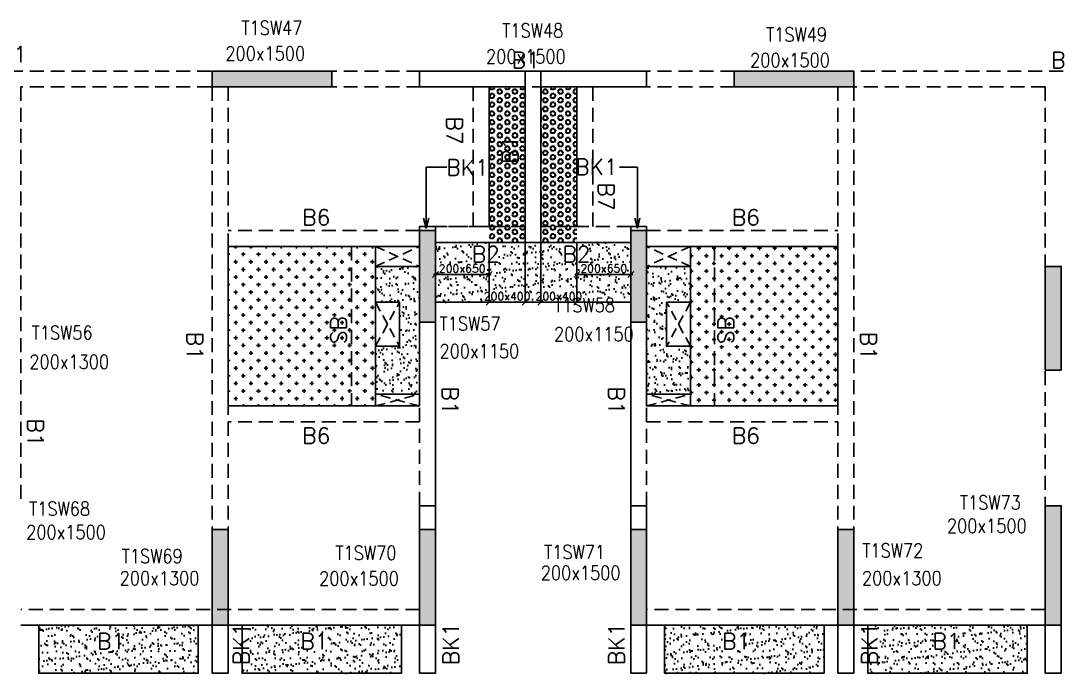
# Model space of a CAD drawing. Header units: millimetres. Extents: x 1078357 to 2594950, y -5122486 to -4636555.
# Drawn here: x 2067360 to 2080410, y -4673409 to -4665230 of the extents above; entities that cross this region are included whole.
import ezdxf

# ---------------------------------------------------------------- set-up
doc = ezdxf.new("R2010")
doc.units = ezdxf.units.MM
doc.header["$PDMODE"] = 35
for name, pattern in [('CONTINOUS', [0]), ('HIDDEN', [0.375, 0.25, -0.125]), ('New Retail block$0$CONTINOUS', [0])]:
    doc.linetypes.add(name, pattern=pattern)
doc.layers.get('0').update_dxf_attribs({"lineweight": 0})
doc.layers.get('Defpoints').update_dxf_attribs({"lineweight": 0})
for name, color, linetype, lineweight in [('A-_ANOTDIMA_D-', 6, 'Continuous', 13), ('COL. NO.', 30, 'Continuous', 25), ('COL. SIZE', 7, 'Continuous', 25), ('DIM', 9, 'Continuous', 25), ('HATCH', 8, 'Continuous', 30)]:
    doc.layers.add(name, color=color, linetype=linetype, lineweight=lineweight)
for name, color, linetype in [('B-200x325', 201, 'HIDDEN'), ('B-200x400', 44, 'HIDDEN'), ('DROP SLAB', 8, 'Continuous'), ('NON STR. RCC WALL', 6, 'Continuous'), ('S-BEAM', 3, 'HIDDEN'), ('S-BEAM NO.', 6, 'Continuous'), ('S-COLUMN', 1, 'Continuous'), ('S-CUTOUT', 8, 'HIDDEN'), ('S-SLAB-PROJECTION', 54, 'New Retail block$0$CONTINOUS'), ('SLAB FOLD', 8, 'Continuous')]:
    doc.layers.add(name, color=color, linetype=linetype)
doc.styles.add('Roman', font='romans')
doc.styles.add('ROMANS', font='romans.shx', dxfattribs={"width": 0.85})
doc.dimstyles.new('HARESH', dxfattribs={"dimtxt": 150, "dimasz": 75, "dimexe": 0, "dimexo": 0, "dimgap": 25, "dimtad": 1, "dimdec": 0, "dimdsep": 46, "dimtxsty": 'Roman', "dimblk": 'OBLIQUE', "dimcen": 225, "dimdle": 25, "dimclrd": 2, "dimclre": 2, "dimclrt": 7, "dimadec": 8, "dimazin": 1, "dimtfac": 1, "dimtdec": 0, "dimtmove": 0, "dimatfit": 0, "dimfxl": 1, "dimlwd": -1, "dimlwe": -1, "dimarcsym": 0})
pattern_1 = [(180, (954385.375, 209114.72), (-7e-15, -54.99261315), [31.75, -63.5]), (300, (954385.375, 209114.72), (47.625, 27.4963066), [31.75, -63.5]), (240, (954353.625, 209114.72), (47.625, -27.4963066), [31.75, -63.5])]

# ---------------------------------------------------------------- blocks, each defined once
blk = doc.blocks.new('_Oblique')
at = {"color": 0, "linetype": 'ByBlock', "lineweight": -2}
blk.add_line((-0.5, -0.5), (0.5, 0.5), dxfattribs=at)
blk = doc.blocks.new('*D1459')
at = {"layer": 'Defpoints', "color": 0, "ltscale": 700, "transparency": 16777216}
for p in [(2073235, -4668009, 0), (2073685, -4668009, 0), (2073235, -4668759)]:
    blk.add_point(p, dxfattribs=at)
at = {"layer": 'DIM', "color": 2, "ltscale": 700, "transparency": 16777216}
for p, q in [((2073235, -4668009), (2073235, -4668759)), ((2073685, -4668009), (2073685, -4668759)), ((2073710, -4668759), (2073210, -4668759))]:
    blk.add_line(p, q, dxfattribs=at)
at = {"layer": 'DIM', "color": 2, "ltscale": 700, "transparency": 16777216, "xscale": 75, "yscale": 75, "zscale": 75, "rotation": 180}
blk.add_blockref('_Oblique', (2073235, -4668759), dxfattribs=at)
at = {"layer": 'DIM', "color": 2, "ltscale": 700, "transparency": 16777216, "xscale": 75, "yscale": 75, "zscale": 75}
blk.add_blockref('_Oblique', (2073685, -4668759), dxfattribs=at)
at = {"layer": 'DIM', "color": 7, "ltscale": 700, "transparency": 16777216, "insert": (2073460, -4668684), "char_height": 150, "attachment_point": 5, "style": 'Roman'}
blk.add_mtext('{\\H0.666667x;200x400}', dxfattribs=at)
blk = doc.blocks.new('*D1460')
at = {"layer": 'Defpoints', "color": 0, "ltscale": 700, "transparency": 16777216}
for p in [(2072560, -4668009, 0), (2073235, -4668009, 0), (2072560, -4668412)]:
    blk.add_point(p, dxfattribs=at)
at = {"layer": 'DIM', "color": 2, "ltscale": 700, "transparency": 16777216}
for p, q in [((2072560, -4668009), (2072560, -4668412)), ((2073235, -4668009), (2073235, -4668412)), ((2073260, -4668412), (2072535, -4668412))]:
    blk.add_line(p, q, dxfattribs=at)
at = {"layer": 'DIM', "color": 2, "ltscale": 700, "transparency": 16777216, "xscale": 75, "yscale": 75, "zscale": 75, "rotation": 180}
blk.add_blockref('_Oblique', (2072560, -4668412), dxfattribs=at)
at = {"layer": 'DIM', "color": 2, "ltscale": 700, "transparency": 16777216, "xscale": 75, "yscale": 75, "zscale": 75}
blk.add_blockref('_Oblique', (2073235, -4668412), dxfattribs=at)
at = {"layer": 'DIM', "color": 7, "ltscale": 700, "transparency": 16777216, "insert": (2072897, -4668337), "char_height": 150, "attachment_point": 5, "style": 'Roman'}
blk.add_mtext('{\\H0.666667x;200x650}', dxfattribs=at)
blk = doc.blocks.new('*D1461')
at = {"layer": 'Defpoints', "color": 0, "ltscale": 700, "transparency": 16777216}
for p in [(2073885, -4668009, 0), (2074335, -4668009, 0), (2074335, -4668759)]:
    blk.add_point(p, dxfattribs=at)
at = {"layer": 'DIM', "color": 2, "ltscale": 700, "transparency": 16777216}
for p, q in [((2073885, -4668009), (2073885, -4668759)), ((2074335, -4668009), (2074335, -4668759)), ((2073860, -4668759), (2074360, -4668759))]:
    blk.add_line(p, q, dxfattribs=at)
at = {"layer": 'DIM', "color": 2, "ltscale": 700, "transparency": 16777216, "xscale": 75, "yscale": 75, "zscale": 75, "rotation": 180}
blk.add_blockref('_Oblique', (2073885, -4668759), dxfattribs=at)
at = {"layer": 'DIM', "color": 2, "ltscale": 700, "transparency": 16777216, "xscale": 75, "yscale": 75, "zscale": 75}
blk.add_blockref('_Oblique', (2074335, -4668759), dxfattribs=at)
at = {"layer": 'DIM', "color": 7, "ltscale": 700, "transparency": 16777216, "insert": (2074110, -4668684), "char_height": 150, "attachment_point": 5, "style": 'Roman'}
blk.add_mtext('{\\H0.666667x;200x400}', dxfattribs=at)
blk = doc.blocks.new('*D1462')
at = {"layer": 'Defpoints', "color": 0, "ltscale": 700, "transparency": 16777216}
for p in [(2074335, -4668009, 0), (2075010, -4668009, 0), (2075010, -4668410)]:
    blk.add_point(p, dxfattribs=at)
at = {"layer": 'DIM', "color": 2, "ltscale": 700, "transparency": 16777216}
for p, q in [((2074335, -4668009), (2074335, -4668410)), ((2075010, -4668009), (2075010, -4668410)), ((2074310, -4668410), (2075035, -4668410))]:
    blk.add_line(p, q, dxfattribs=at)
at = {"layer": 'DIM', "color": 2, "ltscale": 700, "transparency": 16777216, "xscale": 75, "yscale": 75, "zscale": 75, "rotation": 180}
blk.add_blockref('_Oblique', (2074335, -4668410), dxfattribs=at)
at = {"layer": 'DIM', "color": 2, "ltscale": 700, "transparency": 16777216, "xscale": 75, "yscale": 75, "zscale": 75}
blk.add_blockref('_Oblique', (2075010, -4668410), dxfattribs=at)
at = {"layer": 'DIM', "color": 7, "ltscale": 700, "transparency": 16777216, "insert": (2074672, -4668335), "char_height": 150, "attachment_point": 5, "style": 'Roman'}
blk.add_mtext('{\\H0.666667x;200x650}', dxfattribs=at)
blk = doc.blocks.new('G$CD63B60BD')
at = {"layer": 'COL. NO.', "linetype": 'Continuous', "style": 'ROMANS', "width": 0.85}
for s, p in [('T1SW47', (21217, 7404, -320)), ('T1SW48', (24489, 7371, -320)), ('T1SW49', (27799, 7320, -320)), ('T1SW58', (25138, 3926, -320)), ('T1SW57', (23703, 3695, -320)), ('T1SW56', (18586, 3582, -320)), ('T1SW73', (30229, 1453, -320)), ('T1SW68', (18554, 1375, -320)), ('T1SW69', (19716, 781, -320)), ('T1SW70', (22397, 822, -320)), ('T1SW71', (25014, 832, -320)), ('T1SW72', (29005, 850, -320))]:
    blk.add_text(s, height=175, dxfattribs=at).set_placement(p)
at = {"layer": 'COL. SIZE', "linetype": 'Continuous', "style": 'ROMANS', "width": 0.85}
for s, p in [('200x1500', (21016, 7081, -320)), ('200x1500', (24285, 7046, -320)), ('200x1500', (27598, 6997, -320)), ('200x1150', (25138, 3563, -320)), ('200x1150', (23702, 3349, -320)), ('200x1300', (18557, 3218, -320)), ('200x1500', (30067, 1160, -320)), ('200x1500', (18517, 1079, -320)), ('200x1300', (19690, 502, -320)), ('200x1500', (22192, 498, -320)), ('200x1500', (24972, 569, -320)), ('200x1300', (29001, 502, -320))]:
    blk.add_text(s, height=175, dxfattribs=at).set_placement(p)

msp = doc.modelspace()

# ---------------------------------------------------------------- hatches: boundary and pattern name
at = {"layer": 'DROP SLAB'}
h = msp.add_hatch(dxfattribs=at)
h.set_pattern_fill('CROSS', color=8, scale=15, angle=0.03079)
h.set_pattern_definition([(180.03079016, (-9993304.53, 46852950.44), (-95.19879988, -95.30117261), [47.625, -142.875]), (270.03079016, (-9993328.35, 46852974.235), (95.30117261, -95.19879988), [47.625, -142.875])])
h.paths.add_polyline_path([(2071809.9, -4668059.4), (2069959.9, -4668059.4), (2069959.9, -4670059.2), (2071809.9, -4670059.2)])
h = msp.add_hatch(dxfattribs=at)
h.set_pattern_fill('CROSS', color=8, scale=15, angle=0.03079)
h.set_pattern_definition([(180.03079016, (-8896079.81, 42168931.25), (-95.19879988, -95.30117261), [47.625, -142.875]), (270.03079016, (-8896103.64, 42168955.05), (95.30117261, -95.19879988), [47.625, -142.875])])
h.paths.add_polyline_path([(2075759.9, -4668059.5), (2077609.9, -4668059.3), (2077609.9, -4670059.2), (2075759.9, -4670059.3)])
at = {"layer": 'HATCH', "ltscale": 1000}
h = msp.add_hatch(dxfattribs=at)
h.set_pattern_fill('HEX', color=8, scale=10, angle=180)
h.set_pattern_definition(pattern_1)
h.paths.add_polyline_path([(2073685.1, -4666070.1), (2073235.1, -4666070.1), (2073235.1, -4668009.4), (2073685.1, -4668009.4)])
h = msp.add_hatch(dxfattribs=at)
h.set_pattern_fill('HEX', color=8, scale=10, angle=180)
h.set_pattern_definition(pattern_1)
h.paths.add_polyline_path([(2073885.5, -4666070.1), (2074335.5, -4666070.1), (2074335.5, -4668009.4), (2073885.5, -4668009.4)])
at = {"layer": 'HATCH'}
h = msp.add_hatch(dxfattribs=at)
h.set_pattern_fill('AR-SAND', color=8, scale=3, angle=179.97015)
h.set_pattern_definition([(37.47015413, (-2985772.73, 18698699.12), (-4.72361136, 146.8264517), [0, -115.824, 0, -129.54, 0, -123.825]), (7.4701541, (-2985772.73, 18698699.12), (134.9689868, 214.9772528), [0, -62.484, 0, -104.394, 0, -40.005]), (327.4701541, (-2985866.46, 18698699.17), (237.2979035, 0.3075449), [0, -38.1, 0, -137.16, 0, -179.07]), (317.4701541, (-2985866.46, 18698699.17), (229.1017424, 66.759465), [0, -19.05, 0, -89.916, 0, -102.87])])
h.paths.add_polyline_path([(2075010.2, -4668009.4), (2072560.2, -4668009.4), (2072559.9, -4668759.4), (2075009.9, -4668759.4)])
h = msp.add_hatch(dxfattribs=at)
h.set_pattern_fill('AR-SAND', color=8, scale=3, angle=179.97015)
h.set_pattern_definition([(37.47015413, (-2985772.64, 18698699.12), (-4.72361136, 146.8264517), [0, -115.824, 0, -129.54, 0, -123.825]), (7.4701541, (-2985772.64, 18698699.12), (134.9689868, 214.9772528), [0, -62.484, 0, -104.394, 0, -40.005]), (327.4701541, (-2985866.36, 18698699.17), (237.2979035, 0.3075449), [0, -38.1, 0, -137.16, 0, -179.07]), (317.4701541, (-2985866.36, 18698699.17), (229.1017424, 66.759465), [0, -19.05, 0, -89.916, 0, -102.87])])
h.paths.add_polyline_path([(2075010.3, -4668009.4), (2072560.3, -4668009.4), (2072560.3, -4668609.5), (2075010.3, -4668609.5)])
h = msp.add_hatch(dxfattribs=at)
h.set_pattern_fill('AR-SAND', color=8, scale=3, angle=359.97015)
h.set_pattern_definition([(37.47015413, (-4119983.92, 23606666.06), (-4.72361136, 146.8264517), [0, -115.824, 0, -129.54, 0, -123.825]), (7.4701541, (-4119983.92, 23606666.06), (134.9689868, 214.9772528), [0, -62.484, 0, -104.394, 0, -40.005]), (327.47015413, (-4120077.65, 23606666.11), (237.29790347, 0.3075449), [0, -38.1, 0, -137.16, 0, -179.07]), (317.4701541, (-4120077.65, 23606666.1), (229.1017424, 66.759465), [0, -19.05, 0, -89.916, 0, -102.87])])
h.paths.add_polyline_path([(2072359.4, -4669909.5), (2071809.4, -4669909.5), (2071809.4, -4669309.4), (2072109.3, -4669309.4), (2072109.3, -4668759.5), (2071809.4, -4668759.5), (2071809.4, -4668309.5), (2072359.3, -4668309.5)])
h = msp.add_hatch(dxfattribs=at)
h.set_pattern_fill('AR-SAND', color=8, scale=3, angle=180.02985)
h.set_pattern_definition([(37.47015413, (-4119983.15, 23606665.99), (-4.72361136, 146.8264517), [0, -115.824, 0, -129.54, 0, -123.825]), (7.4701541, (-4119983.15, 23606665.99), (134.9689868, 214.9772528), [0, -62.484, 0, -104.394, 0, -40.005]), (327.47015413, (-4120076.87, 23606666.04), (237.29790347, 0.3075449), [0, -38.1, 0, -137.16, 0, -179.07]), (317.4701541, (-4120076.87, 23606666.04), (229.1017424, 66.759465), [0, -19.05, 0, -89.916, 0, -102.87])])
h.paths.add_polyline_path([(2075210.1, -4669909.4), (2075760.1, -4669909.4), (2075760.1, -4669309.4), (2075460.1, -4669309.4), (2075460.1, -4668759.4), (2075760.1, -4668759.4), (2075760.1, -4668309.4), (2075210.1, -4668309.4)])
h = msp.add_hatch(dxfattribs=at)
h.set_pattern_fill('AR-SAND', color=8, scale=3, angle=179.97015)
h.set_pattern_definition([(37.47015413, (-2984447.64, 18698699.14), (-4.72361136, 146.8264517), [0, -115.824, 0, -129.54, 0, -123.825]), (7.4701541, (-2984447.64, 18698699.14), (134.9689868, 214.9772528), [0, -62.484, 0, -104.394, 0, -40.005]), (327.4701541, (-2984541.36, 18698699.18), (237.2979035, 0.3075449), [0, -38.1, 0, -137.16, 0, -179.07]), (317.4701541, (-2984541.36, 18698699.18), (229.1017424, 66.759465), [0, -19.05, 0, -89.916, 0, -102.87])])
h.paths.add_polyline_path([(2069585.3, -4672809.5), (2067585.3, -4672809.5), (2067585.3, -4673409.5), (2069585.3, -4673409.5)])
h = msp.add_hatch(dxfattribs=at)
h.set_pattern_fill('AR-SAND', color=8, scale=3, angle=179.97015)
h.set_pattern_definition([(37.47015413, (-2986997.64, 18698699.14), (-4.72361136, 146.8264517), [0, -115.824, 0, -129.54, 0, -123.825]), (7.4701541, (-2986997.64, 18698699.14), (134.9689868, 214.9772528), [0, -62.484, 0, -104.394, 0, -40.005]), (327.4701541, (-2987091.36, 18698699.18), (237.2979035, 0.3075449), [0, -38.1, 0, -137.16, 0, -179.07]), (317.4701541, (-2987091.36, 18698699.18), (229.1017424, 66.759465), [0, -19.05, 0, -89.916, 0, -102.87])])
h.paths.add_polyline_path([(2072135.3, -4672809.5), (2070135.3, -4672809.5), (2070135.3, -4673409.5), (2072135.3, -4673409.5)])
h = msp.add_hatch(dxfattribs=at)
h.set_pattern_fill('AR-SAND', color=8, scale=3, angle=179.97015)
h.set_pattern_definition([(37.47015413, (-2992297.64, 18698699.14), (-4.72361136, 146.8264517), [0, -115.824, 0, -129.54, 0, -123.825]), (7.4701541, (-2992297.64, 18698699.14), (134.9689868, 214.9772528), [0, -62.484, 0, -104.394, 0, -40.005]), (327.4701541, (-2992391.36, 18698699.18), (237.2979035, 0.3075449), [0, -38.1, 0, -137.16, 0, -179.07]), (317.4701541, (-2992391.36, 18698699.18), (229.1017424, 66.759465), [0, -19.05, 0, -89.916, 0, -102.87])])
h.paths.add_polyline_path([(2077435.3, -4672809.5), (2075435.3, -4672809.5), (2075435.3, -4673409.5), (2077435.3, -4673409.5)])
h = msp.add_hatch(dxfattribs=at)
h.set_pattern_fill('AR-SAND', color=8, scale=3, angle=179.97015)
h.set_pattern_definition([(37.47015413, (-2994847.64, 18698699.14), (-4.72361136, 146.8264517), [0, -115.824, 0, -129.54, 0, -123.825]), (7.4701541, (-2994847.64, 18698699.14), (134.9689868, 214.9772528), [0, -62.484, 0, -104.394, 0, -40.005]), (327.4701541, (-2994941.36, 18698699.18), (237.2979035, 0.3075449), [0, -38.1, 0, -137.16, 0, -179.07]), (317.4701541, (-2994941.36, 18698699.18), (229.1017424, 66.759465), [0, -19.05, 0, -89.916, 0, -102.87])])
h.paths.add_polyline_path([(2079985.3, -4672809.5), (2077985.3, -4672809.5), (2077985.3, -4673409.5), (2079985.3, -4673409.5)])
at = {"layer": 'S-COLUMN', "lineweight": 25}
h = msp.add_hatch(color=1, dxfattribs=at)
h.dxf.hatch_style = 1
h.paths.add_polyline_path([(2069759.9, -4665859.5), (2071259.9, -4665859.5), (2071259.9, -4666059.5), (2069759.9, -4666059.5)])
h = msp.add_hatch(color=1, dxfattribs=at)
h.dxf.hatch_style = 1
h.paths.add_polyline_path([(2076309.9, -4665859.5), (2077809.9, -4665859.5), (2077809.9, -4666059.5), (2076309.9, -4666059.5)])
h = msp.add_hatch(color=1, dxfattribs=at)
h.dxf.hatch_style = 1
h.paths.add_polyline_path([(2072359.9, -4667859.5), (2072559.9, -4667859.5), (2072559.9, -4669009.5), (2072359.9, -4669009.5)])
at = {"layer": 'S-COLUMN', "lineweight": 25, "extrusion": (1.00316e-06, -2.11765e-11, 1)}
h = msp.add_hatch(color=1, dxfattribs=at)
h.dxf.hatch_style = 1
h.paths.add_polyline_path([(2075209.9, -4667859.5), (2075009.9, -4667859.5), (2075009.9, -4669009.5), (2075209.9, -4669009.5)])
at = {"layer": 'S-COLUMN', "lineweight": 25, "extrusion": (-1.00316e-06, -1.91639e-11, 1)}
h = msp.add_hatch(color=1, dxfattribs=at)
h.dxf.hatch_style = 1
h.paths.add_polyline_path([(2080209.9, -4668309.5), (2080409.9, -4668309.5), (2080409.9, -4669609.5), (2080209.9, -4669609.5)])
at = {"layer": 'S-COLUMN', "lineweight": 25, "extrusion": (1.00316e-06, -2.11765e-11, 1)}
h = msp.add_hatch(color=1, dxfattribs=at)
h.dxf.hatch_style = 1
h.paths.add_polyline_path([(2080409.9, -4668309.5), (2080209.9, -4668309.5), (2080209.9, -4669609.5), (2080409.9, -4669609.5)])
at = {"layer": 'S-COLUMN', "lineweight": 25, "extrusion": (-1.00316e-06, -1.91639e-11, 1)}
h = msp.add_hatch(color=1, dxfattribs=at)
h.dxf.hatch_style = 1
h.paths.add_polyline_path([(2080209.9, -4672809.5), (2080409.9, -4672809.5), (2080409.9, -4671309.5), (2080209.9, -4671309.5)])
at = {"layer": 'S-COLUMN', "lineweight": 25, "extrusion": (1.00316e-06, -2.11765e-11, 1)}
h = msp.add_hatch(color=1, dxfattribs=at)
h.dxf.hatch_style = 1
h.paths.add_polyline_path([(2080409.9, -4672809.5), (2080209.9, -4672809.5), (2080209.9, -4671309.5), (2080409.9, -4671309.5)])
at = {"layer": 'S-COLUMN', "lineweight": 25}
h = msp.add_hatch(color=1, dxfattribs=at)
h.dxf.hatch_style = 1
h.paths.add_polyline_path([(2069959.9, -4671609.5), (2069959.9, -4672809.5), (2069759.9, -4672809.5), (2069759.9, -4671609.5)])
h = msp.add_hatch(color=1, dxfattribs=at)
h.dxf.hatch_style = 1
h.paths.add_polyline_path([(2072559.9, -4671609.5), (2072559.9, -4672809.5), (2072359.9, -4672809.5), (2072359.9, -4671609.5)])
at = {"layer": 'S-COLUMN', "lineweight": 25, "extrusion": (1.00316e-06, -2.11765e-11, 1)}
h = msp.add_hatch(color=1, dxfattribs=at)
h.dxf.hatch_style = 1
h.paths.add_polyline_path([(2075209.9, -4672809.5), (2075009.9, -4672809.5), (2075009.9, -4671609.5), (2075209.9, -4671609.5)])
at = {"layer": 'S-COLUMN', "lineweight": 25}
h = msp.add_hatch(color=1, dxfattribs=at)
h.dxf.hatch_style = 1
h.paths.add_polyline_path([(2077809.9, -4671609.5), (2077809.9, -4672809.5), (2077609.9, -4672809.5), (2077609.9, -4671609.5)])

# ---------------------------------------------------------------- linework, layer by layer
at = {"layer": 'B-200x400', "linetype": 'HIDDEN', "ltscale": 500}
for p, q in [((2073684.7, -4667809.5, 0), (2073234.6, -4667809.5, 0)), ((2073884.7, -4667809.5, 0), (2074334.9, -4667809.5, 0))]:
    msp.add_line(p, q, dxfattribs=at)
at = {"layer": 'B-200x400', "linetype": 'Continuous', "ltscale": 500}
for p, q in [((2073684.7, -4668009.5, 0), (2073234.6, -4668009.5, 0)), ((2074334.9, -4668009.5, 0), (2073884.8, -4668009.5, 0))]:
    msp.add_line(p, q, dxfattribs=at)
at = {"layer": 'DROP SLAB', "color": 3, "linetype": 'CONTINOUS', "ltscale": 500, "elevation": 0}
for points in [[(2071809.9, -4668059.4), (2069959.9, -4668059.4), (2069959.9, -4670059.2), (2071809.9, -4670059.2)], [(2071810.1, -4668309.4), (2072359.9, -4668309.4), (2072359.9, -4668059.4), (2071810.1, -4668059.4)], [(2075760.1, -4668309.4), (2075210.2, -4668309.4), (2075210.2, -4668059.4), (2075760.1, -4668059.4)], [(2075759.9, -4668059.5), (2077609.9, -4668059.3), (2077609.9, -4670059.2), (2075759.9, -4670059.3)], [(2071810, -4669309.5), (2072110, -4669309.5), (2072110, -4668759.5), (2071810, -4668759.5)], [(2075760.1, -4669309.4), (2075460.1, -4669309.4), (2075460.1, -4668759.4), (2075760.1, -4668759.4)], [(2071809.6, -4670059.2), (2072359.6, -4670059.2), (2072359.6, -4669909.4), (2071809.6, -4669909.4)], [(2075760.1, -4670059.2), (2075210.1, -4670059.2), (2075210.1, -4669909.4), (2075760.1, -4669909.4)]]:
    msp.add_lwpolyline(points, close=True, dxfattribs=at)
at = {"layer": 'NON STR. RCC WALL', "elevation": 0}
for points in [[(2072359.9, -4665859.5), (2073684.9, -4665859.5), (2073684.9, -4666059.5), (2072359.9, -4666059.5)], [(2073684.9, -4668009.5), (2073884.9, -4668009.5), (2073884.9, -4665859.5), (2073684.9, -4665859.5)], [(2073884.9, -4665859.5), (2075209.9, -4665859.5), (2075209.9, -4666059.5), (2073884.9, -4666059.5)], [(2072559.9, -4671309.5), (2072559.9, -4671609.5), (2072360, -4671609.5), (2072360, -4671309.5)], [(2075209.8, -4671309.5), (2075209.8, -4671609.5), (2075009.9, -4671609.5), (2075009.9, -4671309.5)]]:
    msp.add_lwpolyline(points, close=True, dxfattribs=at)
at = {"layer": 'S-BEAM', "linetype": 'HIDDEN', "ltscale": 700}
for p, q in [((2076309.9, -4665859.5, 0), (2065785.3, -4665859.5, 0)), ((2086734.9, -4665859.5, 0), (2077809.9, -4665859.5, 0)), ((2076309.9, -4666059.5, 0), (2067360.3, -4666059.5, 0)), ((2067360.3, -4666059.5, 0), (2067360.3, -4671309.5, 0)), ((2069760.3, -4666059.5, 0), (2069760.3, -4672509.4, 0)), ((2069960.3, -4666059.5, 0), (2069960.3, -4672509.4, 0)), ((2073685.3, -4667809.4, 0), (2073685.3, -4666059.5, 0)), ((2073885.3, -4667809.5, 0), (2073885.3, -4666059.5, 0)), ((2077610.3, -4666059.5, 0), (2077610.3, -4672509.4, 0)), ((2080210.3, -4666059.5, 0), (2077809.9, -4666059.5, 0)), ((2077810.3, -4666059.5, 0), (2077810.3, -4672509.4, 0)), ((2080210.3, -4666059.5, 0), (2080210.3, -4668309.4, 0)), ((2073234.8, -4667809.3, 0), (2072559.9, -4667809.3, 0)), ((2073685.3, -4667809.4, 0), (2072560.3, -4667809.4, 0)), ((2075010.3, -4667809.5, 0), (2073885.3, -4667809.5, 0)), ((2075010, -4667809.3, 0), (2074334.9, -4667809.5, 0)), ((2071509.9, -4668059.4, 0), (2071509.9, -4670059.2, 0)), ((2075760, -4668059.6, 0), (2075760, -4670059.4, 0)), ((2076060, -4668059.6, 0), (2076060, -4670059.4, 0)), ((2080210.3, -4668309.4, 0), (2080210.3, -4671309.5, 0)), ((2072360.3, -4671309.5, 0), (2072360.3, -4669009.4, 0)), ((2075210.3, -4671309.5, 0), (2075210.3, -4669009.4, 0)), ((2072360.3, -4672609.4, 0), (2067360.3, -4672609.4, 0)), ((2080210.3, -4672609.4, 0), (2075210.3, -4672609.4, 0))]:
    msp.add_line(p, q, dxfattribs=at)
at = {"layer": 'S-BEAM', "ltscale": 700}
for p, q in [((2073034.8, -4667809.5, 0), (2073034.8, -4666059.5, 0)), ((2074535, -4667809.4, 0), (2074535, -4666059.4, 0)), ((2072359.7, -4667859.4, 0), (2069959.9, -4667859.4, 0)), ((2075210, -4667859.4, 0), (2077609.9, -4667859.4, 0)), ((2072359.9, -4670259.2, 0), (2069959.9, -4670259.2, 0)), ((2075209.9, -4670259.2, 0), (2077609.9, -4670259.2, 0))]:
    msp.add_line(p, q, dxfattribs=at)
at = {"layer": 'S-BEAM', "linetype": 'Continuous', "ltscale": 700}
for p, q in [((2073234.8, -4667809.5, 0), (2073234.8, -4666070.1, 0)), ((2074335, -4667809.5, 0), (2074335, -4666070.1, 0)), ((2072359.7, -4668059.4, 0), (2069959.9, -4668059.4, 0)), ((2075010.3, -4668009.4, 0), (2072560.3, -4668009.4, 0)), ((2075210, -4668059.4, 0), (2077609.9, -4668059.4, 0)), ((2072359.9, -4670059.2, 0), (2069959.9, -4670059.2, 0)), ((2075209.9, -4670059.2, 0), (2077609.9, -4670059.2, 0))]:
    msp.add_line(p, q, dxfattribs=at)
at = {"layer": 'S-BEAM', "linetype": 'ByBlock', "ltscale": 700}
msp.add_line((2071809.9, -4668059.4, 0), (2071809.9, -4670059.2, 0), dxfattribs=at)
at = {"layer": 'S-BEAM', "linetype": 'CONTINOUS', "ltscale": 700}
for p, q in [((2075010, -4668009.3, 0), (2074334.9, -4668009.5, 0)), ((2072560.3, -4671309.5, 0), (2072560.3, -4669009.4, 0)), ((2075010.3, -4671309.5, 0), (2075010.3, -4669009.4, 0)), ((2072360.3, -4672809.4, 0), (2067360.3, -4672809.4, 0)), ((2069759.9, -4673409.5, 0), (2069759.9, -4672809.5, 0)), ((2069959.9, -4672809.5, 0), (2069959.9, -4673409.5, 0)), ((2072359.9, -4673409.5, 0), (2072359.9, -4672809.5, 0)), ((2072559.9, -4672809.5, 0), (2072559.9, -4673409.5, 0)), ((2075009.9, -4673409.4, 0), (2075009.9, -4672809.4, 0)), ((2075209.9, -4672809.4, 0), (2075209.9, -4673409.4, 0)), ((2080210.3, -4672809.4, 0), (2075210.3, -4672809.4, 0)), ((2077609.9, -4673409.5, 0), (2077609.9, -4672809.5, 0)), ((2077809.9, -4672809.5, 0), (2077809.9, -4673409.5, 0)), ((2080209.9, -4673409.5, 0), (2080209.9, -4672809.5, 0)), ((2080409.9, -4672809.5, 0), (2080409.9, -4673409.5, 0)), ((2069959.9, -4673409.5, 0), (2069759.9, -4673409.5, 0)), ((2072559.9, -4673409.5, 0), (2072359.9, -4673409.5, 0)), ((2075209.9, -4673409.4, 0), (2075009.9, -4673409.4, 0)), ((2077809.9, -4673409.5, 0), (2077609.9, -4673409.5, 0)), ((2080409.9, -4673409.5, 0), (2080209.9, -4673409.5, 0))]:
    msp.add_line(p, q, dxfattribs=at)
at = {"layer": 'S-BEAM', "linetype": 'Continuous', "ltscale": 700, "elevation": 0}
for points in [[(2072560.3, -4667859.5), (2072360.3, -4667859.5), (2072360.3, -4667809.3), (2072560.3, -4667809.3)], [(2075210.4, -4667859.5), (2075010.4, -4667859.5), (2075010.4, -4667809.3), (2075210.4, -4667809.3)]]:
    msp.add_lwpolyline(points, close=True, dxfattribs=at)
at = {"layer": 'S-COLUMN', "color": 1, "lineweight": 25, "elevation": 0}
for points in [[(2069759.9, -4665859.5), (2071259.9, -4665859.5), (2071259.9, -4666059.5), (2069759.9, -4666059.5)], [(2076309.9, -4665859.5), (2077809.9, -4665859.5), (2077809.9, -4666059.5), (2076309.9, -4666059.5)], [(2072359.9, -4667859.5), (2072559.9, -4667859.5), (2072559.9, -4669009.5), (2072359.9, -4669009.5)], [(2069759.9, -4671609.5), (2069959.9, -4671609.5), (2069959.9, -4672809.5), (2069759.9, -4672809.5)], [(2072359.9, -4672809.5), (2072559.9, -4672809.5), (2072559.9, -4671609.5), (2072359.9, -4671609.5)], [(2077609.9, -4671609.7), (2077809.9, -4671609.7), (2077809.9, -4672809.5), (2077609.9, -4672809.5)]]:
    msp.add_lwpolyline(points, close=True, dxfattribs=at)
at = {"layer": 'S-COLUMN', "color": 1, "lineweight": 25, "extrusion": (1.00316e-06, -2.11765e-11, 1), "elevation": 2.1}
for points in [[(2075209.9, -4667859.5), (2075009.9, -4667859.5), (2075009.9, -4669009.5), (2075209.9, -4669009.5)], [(2080409.9, -4668309.5), (2080209.9, -4668309.5), (2080209.9, -4669609.5), (2080409.9, -4669609.5)], [(2080409.9, -4672809.5), (2080209.9, -4672809.5), (2080209.9, -4671309.5), (2080409.9, -4671309.5)], [(2075209.9, -4672809.5), (2075009.9, -4672809.5), (2075009.9, -4671609.5), (2075209.9, -4671609.5)]]:
    msp.add_lwpolyline(points, close=True, dxfattribs=at)
at = {"layer": 'S-COLUMN', "color": 1, "lineweight": 25, "extrusion": (-1.00316e-06, -1.91639e-11, 1), "elevation": -2.1}
for points in [[(2080209.9, -4668309.5), (2080409.9, -4668309.5), (2080409.9, -4669609.5), (2080209.9, -4669609.5)], [(2080209.9, -4672809.5), (2080409.9, -4672809.5), (2080409.9, -4671309.5), (2080209.9, -4671309.5)]]:
    msp.add_lwpolyline(points, close=True, dxfattribs=at)
at = {"layer": 'S-CUTOUT', "ltscale": 500}
for p, q in [((2071810.1, -4668309.4, 0), (2072359.9, -4668059.4, 0)), ((2071810.1, -4668059.4, 0), (2072360.1, -4668309.4, 0)), ((2075760.1, -4668059.4, 0), (2075210.1, -4668309.4, 0)), ((2075760.1, -4668309.4, 0), (2075210.2, -4668059.4, 0)), ((2071809.9, -4669309.5, 0), (2072110, -4668759.5, 0)), ((2071809.9, -4668759.5, 0), (2072110, -4669309.5, 0)), ((2075760.1, -4669309.4, 0), (2075460.1, -4668759.4, 0)), ((2075760.1, -4668759.4, 0), (2075460.1, -4669309.4, 0)), ((2072359.6, -4670059.4, 0), (2071809.6, -4669909.4, 0)), ((2071810.5, -4670059.2, 0), (2072359.6, -4669909.4, 0)), ((2075759.3, -4670059.2, 0), (2075210.1, -4669909.4, 0)), ((2075210.1, -4670059.4, 0), (2075760.1, -4669909.4, 0))]:
    msp.add_line(p, q, dxfattribs=at)
at = {"layer": 'S-SLAB-PROJECTION', "elevation": 0}
for points in [[(2075010.2, -4668009.4), (2072560.2, -4668009.4), (2072559.9, -4668759.4), (2075009.9, -4668759.4)], [(2069585.3, -4672809.5), (2067585.3, -4672809.5), (2067585.3, -4673409.5), (2069585.3, -4673409.5)], [(2072135.3, -4672809.5), (2070135.3, -4672809.5), (2070135.3, -4673409.5), (2072135.3, -4673409.5)], [(2077435.3, -4672809.5), (2075435.3, -4672809.5), (2075435.3, -4673409.5), (2077435.3, -4673409.5)], [(2079985.3, -4672809.5), (2077985.3, -4672809.5), (2077985.3, -4673409.5), (2079985.3, -4673409.5)]]:
    msp.add_lwpolyline(points, close=True, dxfattribs=at)
at = {"layer": 'SLAB FOLD', "color": 8, "ltscale": 1000, "elevation": 0}
for points in [[(2072359.4, -4669909.5), (2071809.4, -4669909.5), (2071809.4, -4669309.4), (2072109.3, -4669309.4), (2072109.3, -4668759.5), (2071809.4, -4668759.5), (2071809.4, -4668309.5), (2072359.3, -4668309.5), (2072359.4, -4669909.5)], [(2075210.1, -4669909.4), (2075760.1, -4669909.4), (2075760.1, -4669309.4), (2075460.1, -4669309.4), (2075460.1, -4668759.4), (2075760.1, -4668759.4), (2075760.1, -4668309.4), (2075210.1, -4668309.4), (2075210.1, -4669909.4)]]:
    msp.add_lwpolyline(points, dxfattribs=at)

# ---------------------------------------------------------------- block references
at = {"layer": 'A-_ANOTDIMA_D-', "color": 2, "ltscale": 700}
msp.add_blockref('G$CD63B60BD', (2048910, -4672809.5, 0), dxfattribs=at)

# ---------------------------------------------------------------- texts
at = {"layer": 'B-200x325', "linetype": 'Continuous', "ltscale": 700, "style": 'ROMANS'}
for rotation, p in [(359.99945, (2070890.4, -4667794.1, -2.7)), (0.00134, (2076279.4, -4667794.2, -2.7)), (359.99945, (2070890.4, -4670531.3, -2.7)), (0.00134, (2076279.4, -4670531.3, -2.7))]:
    msp.add_text('B6', height=200, rotation=rotation, dxfattribs=at).set_placement(p)
at = {"layer": 'S-BEAM NO.', "linetype": 'HIDDEN', "ltscale": 500, "style": 'ROMANS'}
for rotation, p in [(359.99906, (2067087.4, -4665749.8, -2.7)), (0.00094, (2073520.2, -4665822.3, -2.7)), (0.00094, (2080284.8, -4665822.3, -2.7)), (269.99906, (2069444.7, -4669130.8, -2.7)), (269.99906, (2077894.2, -4669130.8, -2.7)), (269.99906, (2072644.2, -4669815.7, -2.7)), (269.99906, (2074731.3, -4669815.7, -2.7)), (269.99906, (2067444.2, -4670216.4, -2.7)), (0.00094, (2068316.6, -4673109.8, -2.7)), (0.00094, (2070867.6, -4673109.8, -2.7)), (0.00094, (2076158.2, -4673109.8, -2.7)), (0.00094, (2078795.9, -4673109.8, -2.7))]:
    msp.add_text('B1', height=200, rotation=rotation, dxfattribs=at).set_placement(p)
at = {"layer": 'S-BEAM NO.', "linetype": 'Continuous', "ltscale": 700, "style": 'ROMANS'}
for s, rotation, p in [('B7', 269.99906, (2072700, -4666429.8, -2.7)), ('BK1', 0.00094, (2072698.1, -4667169, -2.7)), ('BK1', 359.99906, (2074315.9, -4667162.3, -2.7)), ('B7', 269.99906, (2074603.6, -4667257.1, -2.7)), ('SB', 90.00094, (2071445.8, -4669283.7, -2.7)), ('SB', 90.00094, (2076304.6, -4669283.7, -2.7))]:
    msp.add_text(s, height=200, rotation=rotation, dxfattribs=at).set_placement(p)
at = {"layer": 'S-BEAM NO.', "linetype": 'HIDDEN', "ltscale": 700, "style": 'ROMANS'}
msp.add_text('B1', height=200, rotation=89.99906, dxfattribs=at).set_placement((2073599.2, -4667023.3, -2.7))
at = {"layer": 'S-BEAM NO.', "linetype": 'Continuous', "ltscale": 500, "style": 'ROMANS'}
for p in [(2073018, -4668256.6, -2.7), (2074154.7, -4668256.6, -2.7)]:
    msp.add_text('B2', height=200, dxfattribs=at).set_placement(p)
at = {"layer": 'S-BEAM NO.', "linetype": 'CONTINOUS', "ltscale": 700, "style": 'ROMANS'}
for p in [(2070223.7, -4673309.1, 50), (2072855.6, -4673309.1, 50), (2074932.8, -4673309.1, 50), (2078105.6, -4673309.1, 50)]:
    msp.add_text('BK1', height=200, rotation=90, dxfattribs=at).set_placement(p)

# ---------------------------------------------------------------- dimensions: what is measured, and where the dimension line sits
at = {"layer": 'DIM', "ltscale": 700}
for base, p1, p2, picture, middle in [((2072559.9, -4668411.5, 0), (2073234.6, -4668009.4, 0), (2072559.9, -4668009.5, 0), '*D1460', (2072897.2, -4668336.5, 0)), ((2075009.7, -4668409.5, 0), (2074334.8, -4668009.5, 0), (2075009.7, -4668009.5, 0), '*D1462', (2074672.3, -4668334.5, 0))]:
    dim = msp.add_linear_dim(base=base, p1=p1, p2=p2, text='{\\H0.666667x;200x650}', dimstyle='HARESH', override={"dimtxsty": 'Roman', "dimtmove": 1}, dxfattribs=at)
    dim.commit()
    dim.dimension.update_dxf_attribs({"geometry": picture, "text_midpoint": middle})
for base, p1, p2, picture, middle in [((2073234.6, -4668759.5, 0), (2073684.7, -4668009.4, 0), (2073234.6, -4668009.4, 0), '*D1459', (2073459.6, -4668759.5, 0)), ((2074334.8, -4668759.5, 0), (2073884.7, -4668009.4, 0), (2074334.8, -4668009.5, 0), '*D1461', (2074109.8, -4668759.5, 0))]:
    dim = msp.add_linear_dim(base=base, p1=p1, p2=p2, text='{\\H0.666667x;200x400}', dimstyle='HARESH', override={"dimtxsty": 'Roman'}, dxfattribs=at)
    dim.commit()
    dim.dimension.update_dxf_attribs({"geometry": picture, "text_midpoint": middle, "dimtype": 160})

# ---------------------------------------------------------------- leaders
at = {"layer": 'S-BEAM NO.', "linetype": 'Continuous', "ltscale": 700}
for points in [[(2072443.9, -4667829.2, 0), (2072443.9, -4667064.5, 0), (2072702.7, -4667064.5, 0)], [(2075093.9, -4667829.2, 0), (2075093.9, -4667064.5, 0), (2074869.5, -4667064.5, 0)]]:
    msp.add_leader(points, dimstyle='HARESH', override={"dimasz": 125, "dimgap": 25, "dimtad": 0, "dimldrblk": 'Open30'}, dxfattribs=at)

doc.saveas('drawing.dxf')
